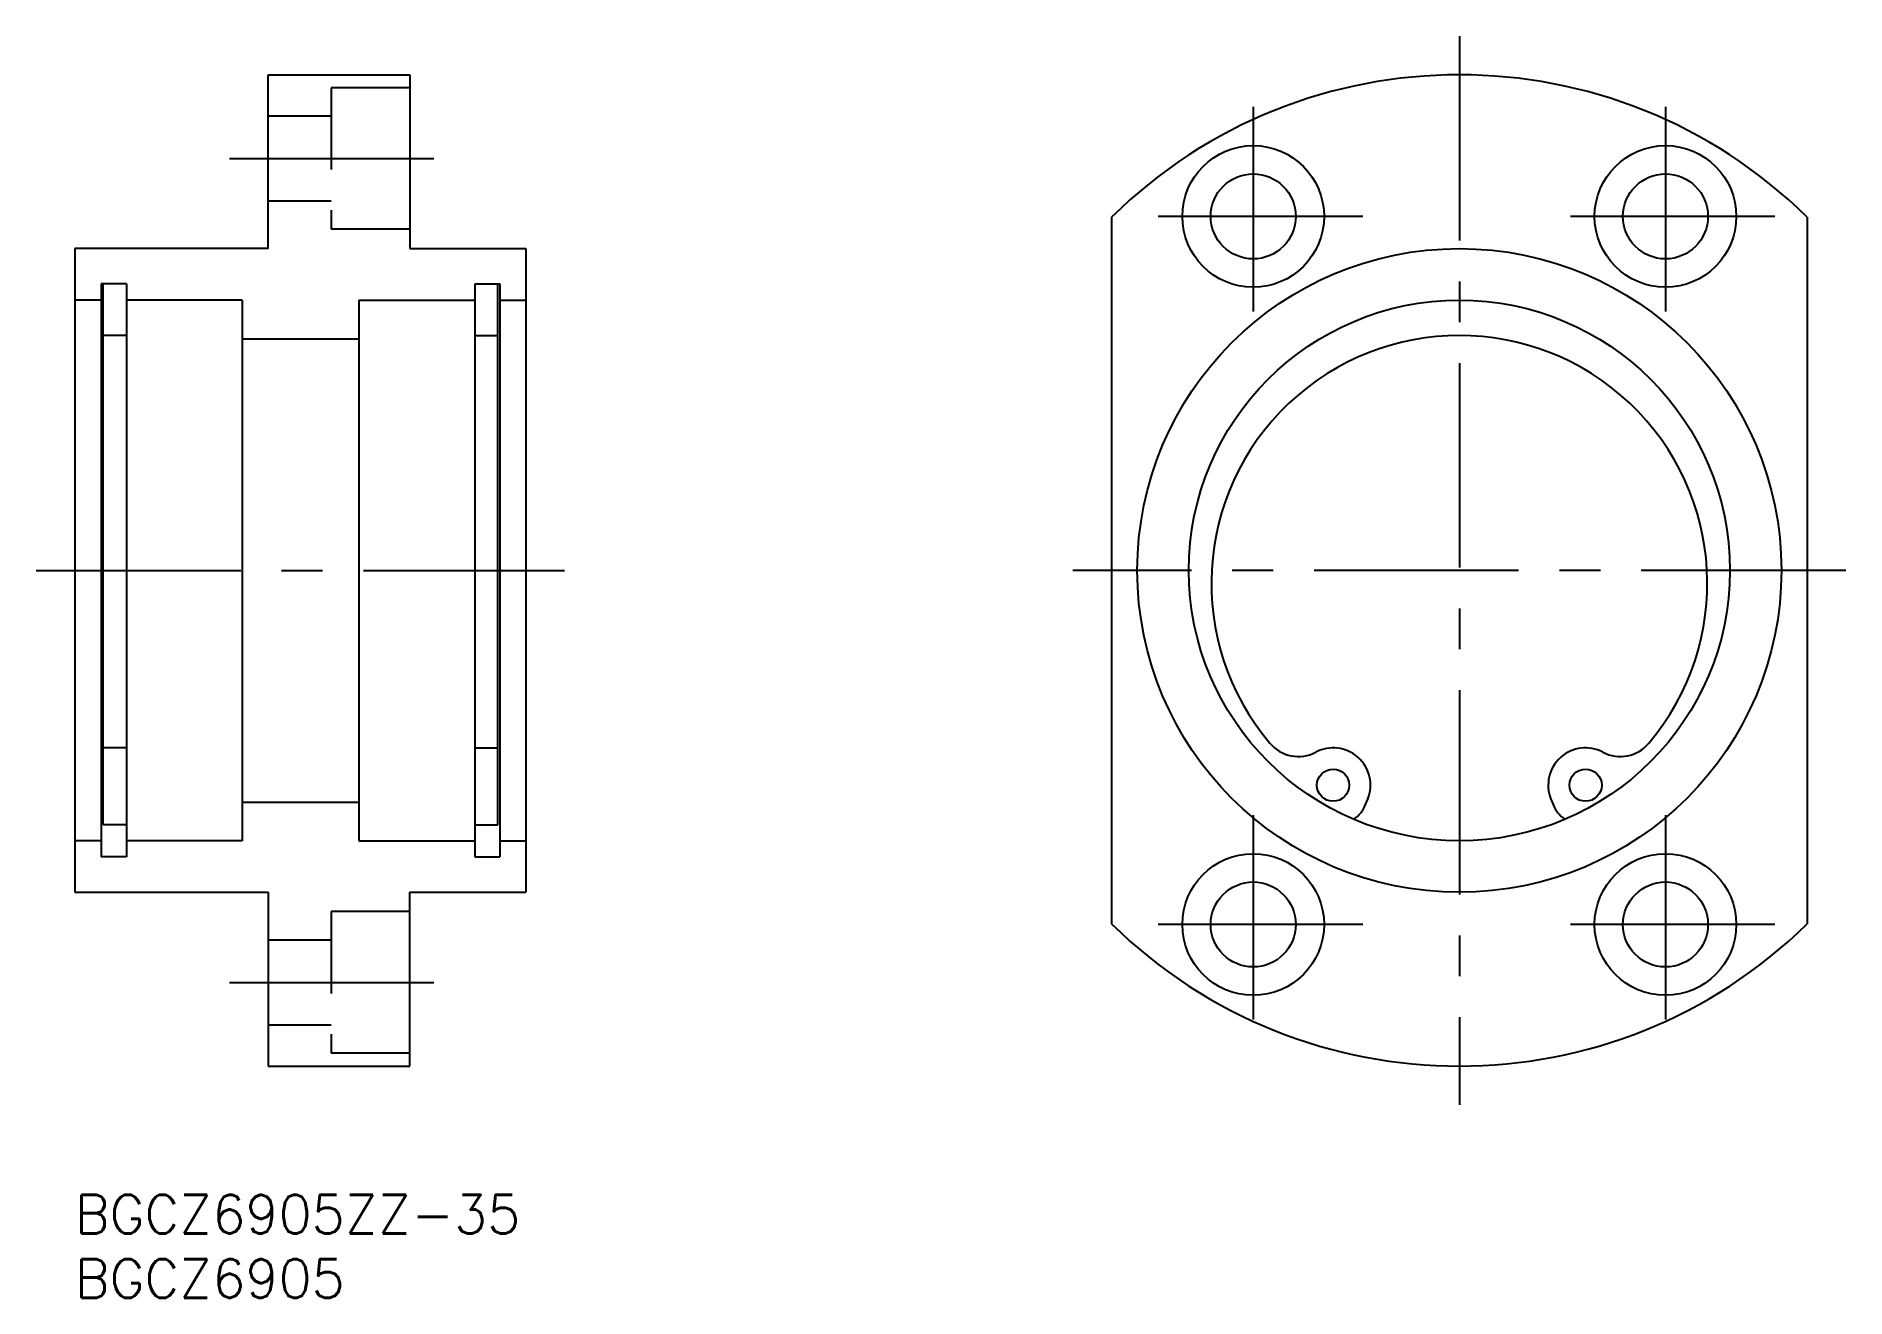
# Model space of a CAD drawing. Extents: x -3 to 137, y -8 to 90.
import ezdxf

# ---------------------------------------------------------------- set-up
doc = ezdxf.new("R2010")
doc.units = 0
doc.header["$LTSCALE"] = 0.5
doc.linetypes.add('CENTER', pattern=[50.8, 31.75, -6.35, 6.35, -6.35])
doc.linetypes.add('DASHED', pattern=[19.05, 12.7, -6.35])
for name, color, linetype in [('MSM_CENTER', 1, 'CENTER'), ('MSM_CONTINUOUS', 7, 'CONTINUOUS'), ('MSM_DASHED', 4, 'DASHED'), ('MSM_PART_NUMBER', 7, 'CONTINUOUS')]:
    doc.layers.add(name, color=color, linetype=linetype)
doc.styles.get("Standard").update_dxf_attribs({"font": 'txt.shx', "height": 3, "bigfont": 'bigfont.shx'})

# ---------------------------------------------------------------- blocks, each defined once
blk = doc.blocks.new('*U6')
at = {"layer": 'MSM_PART_NUMBER'}
blk.add_text('BGCZ6905ZZ-35', height=3, dxfattribs=at).set_placement((0, -3))
blk = doc.blocks.new('*U7')
at = {"layer": 'MSM_PART_NUMBER'}
blk.add_text('BGCZ6905', height=3, dxfattribs=at).set_placement((0, -8))

msp = doc.modelspace()

# ---------------------------------------------------------------- linework, layer by layer
at = {"layer": 'MSM_CENTER'}
for p, q in [((107.48, 90), (107.48, 7)), ((91.48, 84.5), (91.48, 67.5)), ((123.48, 84.5), (123.48, 67.5)), ((12, 80.5), (29, 80.5)), ((99.98, 76), (82.98, 76)), ((131.98, 76), (114.98, 76)), ((-3, 48.5), (38, 48.5)), ((137.48, 48.5), (77.48, 48.5)), ((91.48, 29.5), (91.48, 12.5)), ((123.48, 29.5), (123.48, 12.5)), ((99.98, 21), (82.98, 21)), ((131.98, 21), (114.98, 21)), ((12, 16.5), (29, 16.5))]:
    msp.add_line(p, q, dxfattribs=at)
at = {"layer": 'MSM_CONTINUOUS'}
for p, q in [((15, 87), (26, 87)), ((15, 73.5), (15, 87)), ((26, 87), (26, 73.5)), ((80.48, 75.95), (80.48, 21.05)), ((134.48, 75.95), (134.48, 21.05)), ((0, 73.5), (0, 23.5)), ((15, 73.5), (0, 73.5)), ((26, 73.5), (35, 73.5)), ((35, 73.5), (35, 23.5)), ((4, 70.75), (2.05, 70.75)), ((2.05, 70.75, -0.88), (2.05, 26.25, -0.88)), ((2.2, 28.74, 0.38), (2.2, 70.75, 0.38)), ((4, 70.75), (4, 26.25)), ((31.05, 70.75), (31.05, 26.25)), ((31.05, 70.75, 0.88), (33, 70.75, 0.88)), ((32.85, 28.74, 1.25), (32.85, 70.75, 1.25)), ((33, 70.75), (33, 26.25)), ((2.05, 69.5), (0, 69.5)), ((13, 69.5), (4, 69.5)), ((13, 69.5), (13, 27.5)), ((22.05, 69.5), (31.05, 69.5)), ((22.05, 69.5), (22.05, 27.5)), ((33, 69.5, 0.88), (35, 69.5, 0.88)), ((4, 66.75), (2.2, 66.75)), ((13, 66.5), (22.05, 66.5)), ((31.05, 66.75, 0.88), (32.85, 66.75, 0.88)), ((4, 34.72), (2.2, 34.72)), ((31.05, 34.72, 0.88), (32.85, 34.72, 0.88)), ((13, 30.5), (22.05, 30.5)), ((100.2, 30.31), (100.37, 30.74)), ((114.59, 30.74), (114.76, 30.31)), ((4, 28.74), (2.2, 28.74)), ((31.05, 28.74, 0.88), (32.85, 28.74, 0.88)), ((2.05, 27.5), (0, 27.5)), ((13, 27.5), (4, 27.5)), ((22.05, 27.5), (31.05, 27.5)), ((33, 27.5, 0.88), (35, 27.5, 0.88)), ((4, 26.25), (2.05, 26.25)), ((31.05, 26.25, 0.88), (33, 26.25, 0.88)), ((0, 23.5), (15, 23.5)), ((15, 23.5), (15, 10)), ((26, 10), (26, 23.5)), ((26, 23.5), (35, 23.5)), ((15, 10), (26, 10))]:
    msp.add_line(p, q, dxfattribs=at)
for centre, radius in [((91.48, 76), 5.5), ((123.48, 76), 5.5), ((91.48, 76), 3.3), ((123.48, 76), 3.3), ((107.48, 48.5), 25), ((107.48, 48.5), 21), ((97.68, 31.82), 1.25), ((117.28, 31.82), 1.25), ((91.48, 21), 5.5), ((123.48, 21), 5.5), ((91.48, 21), 3.3), ((123.48, 21), 3.3)]:
    msp.add_circle(centre, radius, dxfattribs=at)
for centre, radius, start, end in [((107.48, 48.5), 38.5, 45.4687, 134.5313), ((107.48, 47.5), 19.25, 319.8252, 220.1748), ((94.99, 36.95), 2.9, 220.1748, 297.6623), ((97.68, 31.82), 2.9, 338.1911, 117.6623), ((117.28, 31.82), 2.9, 62.3377, 201.8089), ((119.97, 36.95), 2.9, 242.3377, 319.8252), ((97.88, 31.24), 2.5, 304.0128, 338.1911), ((117.08, 31.24), 2.5, 201.8089, 235.9872), ((107.48, 48.5), 38.5, 225.4687, 314.5313)]:
    msp.add_arc(centre, radius, start, end, dxfattribs=at)
at = {"layer": 'MSM_DASHED'}
for p, q in [((26, 86), (19.9, 86)), ((19.9, 86), (19.9, 75)), ((15, 83.8), (19.9, 83.8)), ((15, 77.2), (19.9, 77.2)), ((26, 75), (19.9, 75)), ((26, 22), (19.9, 22)), ((19.9, 22), (19.9, 11)), ((15, 19.8), (19.9, 19.8)), ((15, 13.2), (19.9, 13.2)), ((26, 11), (19.9, 11))]:
    msp.add_line(p, q, dxfattribs=at)

# ---------------------------------------------------------------- block references
at = {"layer": 'MSM_CONTINUOUS'}
for name in ['*U6', '*U7']:
    msp.add_blockref(name, (0, 0), dxfattribs=at)

doc.saveas('drawing.dxf')
